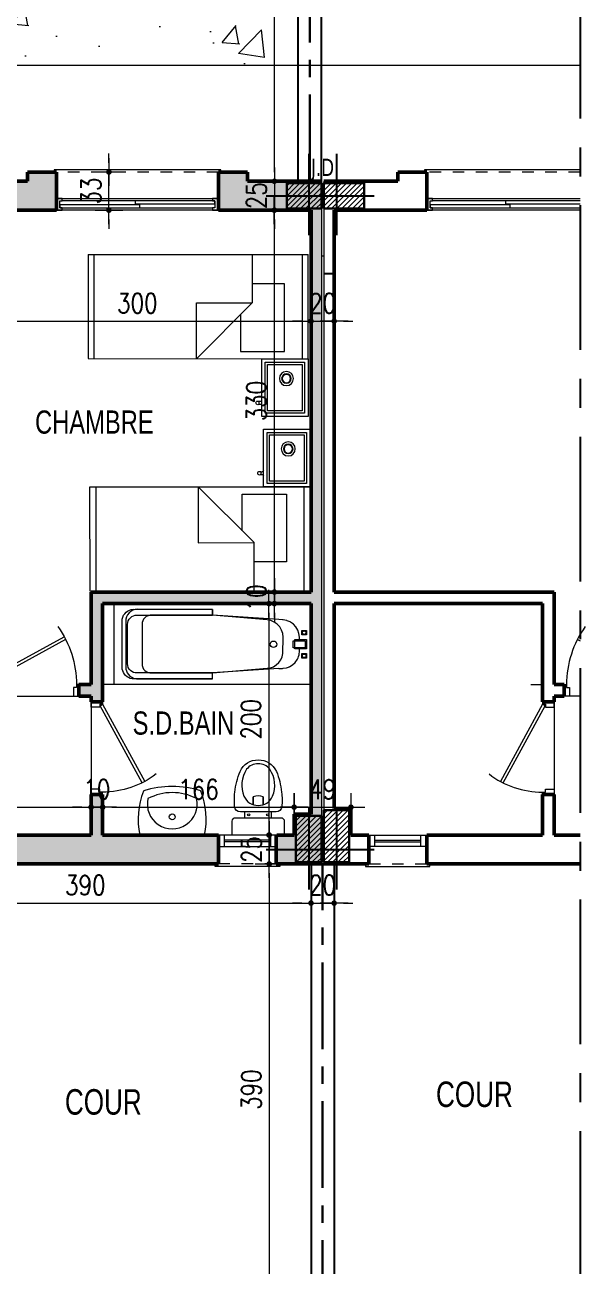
# Model space of a CAD drawing. Header units: millimetres. Extents: x 906 to 2589, y -1235 to -637.
# Drawn here: x 2473.28 to 2478.12, y -1220.09 to -1209.36 of the extents above; entities that cross this region are included whole.
import ezdxf

# ---------------------------------------------------------------- set-up
doc = ezdxf.new("R2010")
doc.units = ezdxf.units.MM
doc.linetypes.add('AXES', pattern=[2, 1.25, -0.25, 0.25, -0.25])
doc.linetypes.add('HIDDEN', pattern=[0.375, 0.25, -0.125])
doc.layers.get('DEFPOINTS').update_dxf_attribs({"color": 255, "lineweight": 13})
for name, color, linetype, lineweight in [('A-signe', 7, 'Continuous', 9), ('APPUITS', 7, 'Continuous', 18), ('AXE LIMITE', 1, 'AXES', 30), ('DIM.', 4, 'Continuous', 25), ('Extracteur cuisine 300m3', 7, 'Continuous', 20), ('interrompu', 7, 'HIDDEN', 15), ('MENUISERIE', 7, 'Continuous', 13), ('MEUBLE', 35, 'Continuous', 15), ('MUR 0.2', 7, 'Continuous', 20), ('MUR 0.25', 7, 'Continuous', 25), ('MUR 0.5', 7, 'Continuous', 50), ('POTEAUX ARCH', 7, 'Continuous', 30), ('POTEAUX HACHURE', 7, 'Continuous', 15), ('REVERS D EAU', 7, 'Continuous', 13), ('SANITAIRE', 7, 'Continuous', 15), ('TEXTE', 7, 'Continuous', 20), ('vegetation', 95, 'Continuous', 15)]:
    doc.layers.add(name, color=color, linetype=linetype, lineweight=lineweight)
doc.layers.add('AXE', color=7, linetype='AXES')
doc.layers.add('teinte 5', color=200, linetype='Continuous')
doc.styles.add('atef', font='romans.shx', dxfattribs={"width": 0.8})
doc.styles.add('COTE', font='verdana.ttf', dxfattribs={"width": 0.7})
doc.styles.add('STYLE4', font='swisscl.ttf')
doc.dimstyles.new('COTEXT', dxfattribs={"dimscale": 0, "dimtxt": 0.17, "dimasz": 0.08, "dimexe": 0.015, "dimexo": 0.015, "dimgap": 0.07, "dimtad": 1, "dimdec": 0, "dimlfac": 100, "dimzin": 0, "dimdsep": 46, "dimtxsty": 'atef', "dimblk": 'SIG2', "dimcen": 0.15, "dimse1": 1, "dimse2": 1, "dimclrd": 256, "dimclre": 6, "dimclrt": 2, "dimadec": 0, "dimazin": 0, "dimtfac": 0.5, "dimtdec": 0, "dimtix": 1, "dimtmove": 2, "dimatfit": 1, "dimldrblk": 'SIG2', "dimfxl": 0.18, "dimtolj": 1, "dimtzin": 0, "dimlwd": 18, "dimarcsym": 0})
pattern_1 = [(45, (1356.29259, -320.84866), (-0.0224506403, 0.0224506403), [])]

# ---------------------------------------------------------------- blocks, each defined once
blk = doc.blocks.new('L.MAIN 56-46')
at = {"layer": 'SANITAIRE', "linetype": 'Continuous'}
blk.add_line((0, 0), (0, 0.56), dxfattribs=at)
blk.add_circle((-0.157, 0.28), 0.025, dxfattribs=at)
for centre, radius, start, end in [((-0.136, -0.105), 0.679, 78.4082, 111.1055), ((0.39, 0.28), 0.81, 162.1661, 197.8338), ((0.079, 0.28), 0.446, 151.9275, 208.0725), ((-0.268, 0.28), 0.215, 257.3196, 102.6804), ((-0.136, 0.66), 0.674, 248.7374, 281.6753)]:
    blk.add_arc(centre, radius, start, end, dxfattribs=at)
blk = doc.blocks.new('BAIGNOIR 0.70-1.70')
at = {"layer": 'SANITAIRE'}
for p, q in [((0.138, 0.279), (0.101, 0.85)), ((0.562, 0.279), (0.6, 0.85))]:
    blk.add_line(p, q, dxfattribs=at)
for points in [[(0, 1.7), (0.7, 1.7), (0.7, 0), (0, 0)], [(0.6, 1.39), (0.595, 1.408), (0.588, 1.423), (0.578, 1.435), (0.566, 1.446), (0.551, 1.454), (0.536, 1.458), (0.52, 1.46), (0.18, 1.46), (0.164, 1.458), (0.149, 1.454), (0.134, 1.446), (0.122, 1.435), (0.112, 1.423), (0.105, 1.408), (0.101, 1.392), (0.101, 0.85), (0.141, 0.38), (0.145, 0.351), (0.155, 0.324), (0.171, 0.3), (0.19, 0.278), (0.214, 0.261), (0.24, 0.249), (0.268, 0.242), (0.41, 0.24), (0.442, 0.244), (0.472, 0.254), (0.5, 0.27), (0.523, 0.292), (0.541, 0.319), (0.554, 0.348), (0.559, 0.38), (0.6, 0.85)], [(0.389, 0.039), (0.309, 0.039), (0.309, 0.139), (0.389, 0.139)], [(0.379, 0.049), (0.319, 0.049), (0.319, 0.153), (0.379, 0.153)], [(0.269, 0.039), (0.229, 0.039), (0.229, 0.079), (0.269, 0.079)], [(0.469, 0.039), (0.429, 0.039), (0.429, 0.079), (0.469, 0.079)]]:
    blk.add_lwpolyline(points, close=True, dxfattribs=at)
for points in [[(0.05, 0.85), (0.05, 1.546, -0.315661), (0.134, 1.63), (0.566, 1.63, -0.356924), (0.651, 1.535), (0.65, 0.85), (0.6, 0.85)], [(0.145, 0.212, 0.002879), (0.146, 0.211), (0.155, 0.185, 0.002875), (0.156, 0.184), (0.17, 0.16, 0.001962), (0.171, 0.159), (0.19, 0.138, 0.167547), (0.281, 0.1), (0.309, 0.1), (0.309, 0.139), (0.389, 0.139), (0.389, 0.1), (0.41, 0.1), (0.442, 0.104), (0.472, 0.114), (0.5, 0.13), (0.523, 0.152), (0.541, 0.178, 0.004777), (0.542, 0.18), (0.552, 0.205, 0.012058), (0.554, 0.212)]]:
    blk.add_lwpolyline(points, format="xyb", dxfattribs=at)
at = {"layer": 'SANITAIRE', "elevation": 0.001}
blk.add_lwpolyline([(0.102, 1.518), (0.106, 1.533), (0.113, 1.548), (0.123, 1.56), (0.135, 1.571), (0.149, 1.579), (0.165, 1.583), (0.181, 1.585), (0.521, 1.585), (0.537, 1.583), (0.552, 1.579), (0.566, 1.571), (0.578, 1.56), (0.588, 1.548), (0.595, 1.533), (0.6, 1.518), (0.6, 0.85), (0.65, 0.85), (0.651, 1.5), (0.649, 1.52), (0.643, 1.539), (0.633, 1.557), (0.62, 1.572), (0.604, 1.585), (0.586, 1.594), (0.566, 1.599), (0.135, 1.599), (0.118, 1.594), (0.101, 1.587), (0.087, 1.577), (0.074, 1.564), (0.064, 1.549), (0.056, 1.533), (0.05, 1.508), (0.05, 0.85), (0.101, 0.85)], close=True, dxfattribs=at)
at = {"layer": 'SANITAIRE'}
for points in [[(0.05, 0.85), (0.101, 0.85)], [(0.138, 0.279), (0.14, 0.245)], [(0.14, 0.245), (0.141, 0.24), (0.145, 0.212)], [(0.554, 0.212), (0.559, 0.24), (0.56, 0.245)], [(0.56, 0.245), (0.562, 0.279)]]:
    blk.add_lwpolyline(points, dxfattribs=at)
for centre, radius in [((0.349, 0.324), 0.0274), ((0.249, 0.059), 0.015), ((0.449, 0.059), 0.015)]:
    blk.add_circle(centre, radius, dxfattribs=at)
blk = doc.blocks.new('CUVETTE -2')
at = {"layer": 'SANITAIRE'}
for p, q in [((0.109, 0.15), (0.109, 0.2)), ((0.341, 0.15), (0.341, 0.2))]:
    blk.add_line(p, q, dxfattribs=at)
at = {"layer": 'SANITAIRE', "flags": 128}
for points in [[(0.068, 0.55, -0.290899), (0.225, 0.65)], [(0.225, 0.65, -0.290899), (0.382, 0.55)], [(0.023, 0.37, -0.068521), (0.068, 0.55)], [(0.125, 0.568, 0.259575), (0.102, 0.335)], [(0.225, 0.615, 0.251168), (0.125, 0.568)], [(0.325, 0.568, 0.251168), (0.225, 0.615)], [(0.348, 0.335, 0.259575), (0.325, 0.568)], [(0.382, 0.55, -0.068521), (0.427, 0.37)], [(0.021, 0.246, -0.05039), (0.023, 0.37)], [(0.102, 0.335, 0.300692), (0.225, 0.256)], [(0.225, 0.256, 0.300692), (0.348, 0.335)], [(0.427, 0.37, -0.05039), (0.429, 0.246)], [(0.379, 0.2), (0.071, 0.2, -0.39005), (0.021, 0.246)], [(0.429, 0.246, -0.39005), (0.379, 0.2)], [(0.45, 0), (0, 0), (0, 0.12, -0.414214), (0.03, 0.15)], [(0.03, 0.15), (0.42, 0.15, -0.414214), (0.45, 0.12)]]:
    blk.add_lwpolyline(points, format="xyb", dxfattribs=at)
at = {"layer": 'SANITAIRE'}
for points in [[(0.182, 0.329), (0.182, 0.329), (0.182, 0.262), (0.182, 0.262)], [(0.268, 0.329), (0.268, 0.329), (0.268, 0.262), (0.268, 0.262)]]:
    blk.add_lwpolyline(points, close=True, dxfattribs=at)
at = {"layer": 'SANITAIRE', "flags": 128}
blk.add_lwpolyline([(0.45, 0.12), (0.45, 0)], dxfattribs=at)
at = {"layer": 'SANITAIRE'}
for centre in [(0.143, 0.175), (0.307, 0.175)]:
    blk.add_circle(centre, 0.00977, dxfattribs=at)
blk.add_arc((0.225, 0.246), 0.0937, 62.6078, 117.3922, dxfattribs=at)
blk = doc.blocks.new('PORTE 0.90')
at = {"layer": 'MENUISERIE'}
for points in [[(-0.786, 0.391), (-0.033, -0.022), (-0.02, 0), (-0.774, 0.413)], [(-0.9, 0), (-0.88, 0), (-0.88, -0.025), (-0.855, -0.025), (-0.855, -0.1), (-0.9, -0.1)], [(0, 0), (-0.02, 0), (-0.02, -0.025), (-0.045, -0.025), (-0.045, -0.1), (0, -0.1)]]:
    blk.add_lwpolyline(points, dxfattribs=at)
blk.add_arc((-0.02, 0), 0.86, 144.3645, 180, dxfattribs=at)
blk = doc.blocks.new('P - 0.80')
at = {"layer": 'MENUISERIE'}
for points in [[(-0.699, 0.341), (-0.033, -0.022), (-0.02, 0), (-0.688, 0.363)], [(-0.8, 0), (-0.78, 0), (-0.78, -0.025), (-0.755, -0.025), (-0.755, -0.1), (-0.8, -0.1)], [(0, 0), (-0.02, 0), (-0.02, -0.025), (-0.045, -0.025), (-0.045, -0.1), (0, -0.1)]]:
    blk.add_lwpolyline(points, dxfattribs=at)
blk.add_arc((-0.02, 0), 0.76, 142.5454, 180, dxfattribs=at)
blk = doc.blocks.new('SIG2')
at = {"layer": 'A-signe'}
for p, q in [((0, 1.5), (0, 0.5)), ((-1.5, 0), (-0.5, 0)), ((-0.5, 0), (0.5, 0)), ((0, 0.5), (0, -0.5)), ((0.5, 0), (1.5, 0)), ((0, -0.5), (0, -1.5))]:
    blk.add_line(p, q, dxfattribs=at)
at = {"layer": 'A-signe', "const_width": 0.3}
blk.add_lwpolyline([(-0.15, 0, 1), (0.15, 0, 1)], format="xyb", close=True, dxfattribs=at)
blk = doc.blocks.new('*D282')
at = {"layer": 'DEFPOINTS', "color": 0, "transparency": 16777216}
for p in [(2472.75, -1210.964), (2475.75, -1210.964), (2475.75, -1211.923)]:
    blk.add_point(p, dxfattribs=at)
at = {"layer": 'DIM.', "lineweight": 18, "transparency": 16777216}
blk.add_line((2472.83, -1211.923), (2475.67, -1211.923), dxfattribs=at)
at = {"layer": 'DIM.', "lineweight": 18, "transparency": 16777216, "xscale": 0.08, "yscale": 0.08, "zscale": 0.08, "rotation": 180}
blk.add_blockref('SIG2', (2472.75, -1211.923), dxfattribs=at)
at = {"layer": 'DIM.', "lineweight": 18, "transparency": 16777216, "xscale": 0.08, "yscale": 0.08, "zscale": 0.08}
blk.add_blockref('SIG2', (2475.75, -1211.923), dxfattribs=at)
at = {"layer": 'DIM.', "color": 2, "transparency": 16777216, "insert": (2474.25, -1211.768), "char_height": 0.17, "attachment_point": 5, "style": 'atef'}
blk.add_mtext('\\A1;300', dxfattribs=at)
blk = doc.blocks.new('*D283')
at = {"layer": 'DEFPOINTS', "color": 0, "transparency": 16777216}
for p in [(2475.75, -1210.964), (2475.95, -1210.964), (2475.95, -1211.923)]:
    blk.add_point(p, dxfattribs=at)
at = {"layer": 'DIM.', "lineweight": 18, "transparency": 16777216}
for p, q in [((2475.67, -1211.923), (2475.59, -1211.923)), ((2475.75, -1211.923), (2475.95, -1211.923)), ((2476.03, -1211.923), (2476.11, -1211.923))]:
    blk.add_line(p, q, dxfattribs=at)
at = {"layer": 'DIM.', "lineweight": 18, "transparency": 16777216, "xscale": 0.08, "yscale": 0.08, "zscale": 0.08}
blk.add_blockref('SIG2', (2475.75, -1211.923), dxfattribs=at)
at = {"layer": 'DIM.', "lineweight": 18, "transparency": 16777216, "xscale": 0.08, "yscale": 0.08, "zscale": 0.08, "rotation": 180}
blk.add_blockref('SIG2', (2475.95, -1211.923), dxfattribs=at)
at = {"layer": 'DIM.', "color": 2, "transparency": 16777216, "insert": (2475.85, -1211.768), "char_height": 0.17, "attachment_point": 5, "style": 'atef'}
blk.add_mtext('\\A1;20', dxfattribs=at)
blk = doc.blocks.new('*D284')
at = {"layer": 'DEFPOINTS', "color": 0, "transparency": 16777216}
for p in [(2475.451, -1210.714), (2475.434, -1210.964), (2475.451, -1210.964)]:
    blk.add_point(p, dxfattribs=at)
at = {"layer": 'DIM.', "lineweight": 18, "transparency": 16777216}
for p, q in [((2475.434, -1210.634), (2475.434, -1210.554)), ((2475.434, -1210.714), (2475.434, -1210.964)), ((2475.434, -1211.044), (2475.434, -1211.124))]:
    blk.add_line(p, q, dxfattribs=at)
at = {"layer": 'DIM.', "lineweight": 18, "transparency": 16777216, "xscale": 0.08, "yscale": 0.08, "zscale": 0.08}
for p, rotation in [((2475.434, -1210.714), 270), ((2475.434, -1210.964), 90)]:
    blk.add_blockref('SIG2', p, dxfattribs=dict(at, rotation=rotation))
at = {"layer": 'DIM.', "color": 2, "transparency": 16777216, "insert": (2475.279, -1210.839), "char_height": 0.17, "attachment_point": 5, "rotation": 90, "style": 'atef'}
blk.add_mtext('\\A1;25', dxfattribs=at)
blk = doc.blocks.new('*D285')
at = {"layer": 'DEFPOINTS', "color": 0, "transparency": 16777216}
for p in [(2475.451, -1210.964), (2475.433, -1214.264), (2475.67, -1214.264)]:
    blk.add_point(p, dxfattribs=at)
at = {"layer": 'DIM.', "lineweight": 18, "transparency": 16777216}
blk.add_line((2475.433, -1211.044), (2475.433, -1214.184), dxfattribs=at)
at = {"layer": 'DIM.', "lineweight": 18, "transparency": 16777216, "xscale": 0.08, "yscale": 0.08, "zscale": 0.08}
for p, rotation in [((2475.433, -1210.964), 90), ((2475.433, -1214.264), 270)]:
    blk.add_blockref('SIG2', p, dxfattribs=dict(at, rotation=rotation))
at = {"layer": 'DIM.', "color": 2, "transparency": 16777216, "insert": (2475.278, -1212.614), "char_height": 0.17, "attachment_point": 5, "rotation": 90, "style": 'atef'}
blk.add_mtext('\\A1;330', dxfattribs=at)
blk = doc.blocks.new('*D286')
at = {"layer": 'DEFPOINTS', "color": 0, "transparency": 16777216}
for p in [(2475.67, -1214.264), (2475.434, -1214.364), (2475.75, -1214.364)]:
    blk.add_point(p, dxfattribs=at)
at = {"layer": 'DIM.', "lineweight": 18, "transparency": 16777216}
for p, q in [((2475.434, -1214.184), (2475.434, -1214.104)), ((2475.434, -1214.264), (2475.434, -1214.364)), ((2475.434, -1214.444), (2475.434, -1214.524))]:
    blk.add_line(p, q, dxfattribs=at)
at = {"layer": 'DIM.', "lineweight": 18, "transparency": 16777216, "xscale": 0.08, "yscale": 0.08, "zscale": 0.08}
for p, rotation in [((2475.434, -1214.264), 270), ((2475.434, -1214.364), 90)]:
    blk.add_blockref('SIG2', p, dxfattribs=dict(at, rotation=rotation))
at = {"layer": 'DIM.', "color": 2, "transparency": 16777216, "insert": (2475.279, -1214.314), "char_height": 0.17, "attachment_point": 5, "rotation": 90, "style": 'atef'}
blk.add_mtext('\\A1;10', dxfattribs=at)
blk = doc.blocks.new('*D287')
at = {"layer": 'DEFPOINTS', "color": 0, "transparency": 16777216}
for p in [(2475.75, -1214.364), (2475.387, -1216.364), (2475.507, -1216.364)]:
    blk.add_point(p, dxfattribs=at)
at = {"layer": 'DIM.', "lineweight": 18, "transparency": 16777216}
blk.add_line((2475.387, -1214.444), (2475.387, -1216.284), dxfattribs=at)
at = {"layer": 'DIM.', "lineweight": 18, "transparency": 16777216, "xscale": 0.08, "yscale": 0.08, "zscale": 0.08}
for p, rotation in [((2475.387, -1214.364), 90), ((2475.387, -1216.364), 270)]:
    blk.add_blockref('SIG2', p, dxfattribs=dict(at, rotation=rotation))
at = {"layer": 'DIM.', "color": 2, "transparency": 16777216, "insert": (2475.232, -1215.364), "char_height": 0.17, "attachment_point": 5, "rotation": 90, "style": 'atef'}
blk.add_mtext('\\A1;200', dxfattribs=at)
blk = doc.blocks.new('*D288')
at = {"layer": 'DEFPOINTS', "color": 0, "transparency": 16777216}
for p in [(2475.507, -1216.364), (2475.389, -1216.614), (2475.552, -1216.614)]:
    blk.add_point(p, dxfattribs=at)
at = {"layer": 'DIM.', "lineweight": 18, "transparency": 16777216}
for p, q in [((2475.389, -1216.284), (2475.389, -1216.204)), ((2475.389, -1216.364), (2475.389, -1216.614)), ((2475.389, -1216.694), (2475.389, -1216.774))]:
    blk.add_line(p, q, dxfattribs=at)
at = {"layer": 'DIM.', "lineweight": 18, "transparency": 16777216, "xscale": 0.08, "yscale": 0.08, "zscale": 0.08}
for p, rotation in [((2475.389, -1216.364), 270), ((2475.389, -1216.614), 90)]:
    blk.add_blockref('SIG2', p, dxfattribs=dict(at, rotation=rotation))
at = {"layer": 'DIM.', "color": 2, "transparency": 16777216, "insert": (2475.234, -1216.489), "char_height": 0.17, "attachment_point": 5, "rotation": 90, "style": 'atef'}
blk.add_mtext('\\A1;25', dxfattribs=at)
blk = doc.blocks.new('*D340')
at = {"layer": 'DEFPOINTS', "color": 0, "transparency": 16777216}
for p in [(2473.85, -1216.123), (2469.65, -1216.364), (2473.85, -1216.364)]:
    blk.add_point(p, dxfattribs=at)
at = {"layer": 'DIM.', "lineweight": 18, "transparency": 16777216}
blk.add_line((2469.73, -1216.123), (2473.77, -1216.123), dxfattribs=at)
at = {"layer": 'DIM.', "lineweight": 18, "transparency": 16777216, "xscale": 0.08, "yscale": 0.08, "zscale": 0.08, "rotation": 180}
blk.add_blockref('SIG2', (2469.65, -1216.123), dxfattribs=at)
at = {"layer": 'DIM.', "lineweight": 18, "transparency": 16777216, "xscale": 0.08, "yscale": 0.08, "zscale": 0.08}
blk.add_blockref('SIG2', (2473.85, -1216.123), dxfattribs=at)
at = {"layer": 'DIM.', "color": 2, "transparency": 16777216, "insert": (2471.75, -1215.968), "char_height": 0.17, "attachment_point": 5, "style": 'atef'}
blk.add_mtext('\\A1;420', dxfattribs=at)
blk = doc.blocks.new('*D341')
at = {"layer": 'DEFPOINTS', "color": 0, "transparency": 16777216}
for p in [(2473.95, -1216.123), (2473.85, -1216.364), (2473.95, -1216.364)]:
    blk.add_point(p, dxfattribs=at)
at = {"layer": 'DIM.', "lineweight": 18, "transparency": 16777216}
for p, q in [((2473.77, -1216.123), (2473.69, -1216.123)), ((2473.85, -1216.123), (2473.95, -1216.123)), ((2474.03, -1216.123), (2474.11, -1216.123))]:
    blk.add_line(p, q, dxfattribs=at)
at = {"layer": 'DIM.', "lineweight": 18, "transparency": 16777216, "xscale": 0.08, "yscale": 0.08, "zscale": 0.08}
blk.add_blockref('SIG2', (2473.85, -1216.123), dxfattribs=at)
at = {"layer": 'DIM.', "lineweight": 18, "transparency": 16777216, "xscale": 0.08, "yscale": 0.08, "zscale": 0.08, "rotation": 180}
blk.add_blockref('SIG2', (2473.95, -1216.123), dxfattribs=at)
at = {"layer": 'DIM.', "color": 2, "transparency": 16777216, "insert": (2473.9, -1215.968), "char_height": 0.17, "attachment_point": 5, "style": 'atef'}
blk.add_mtext('\\A1;10', dxfattribs=at)
blk = doc.blocks.new('*D342')
at = {"layer": 'DEFPOINTS', "color": 0, "transparency": 16777216}
for p in [(2475.605, -1216.123), (2473.95, -1216.364), (2475.605, -1216.364)]:
    blk.add_point(p, dxfattribs=at)
at = {"layer": 'DIM.', "lineweight": 18, "transparency": 16777216}
blk.add_line((2474.03, -1216.123), (2475.525, -1216.123), dxfattribs=at)
at = {"layer": 'DIM.', "lineweight": 18, "transparency": 16777216, "xscale": 0.08, "yscale": 0.08, "zscale": 0.08, "rotation": 180}
blk.add_blockref('SIG2', (2473.95, -1216.123), dxfattribs=at)
at = {"layer": 'DIM.', "lineweight": 18, "transparency": 16777216, "xscale": 0.08, "yscale": 0.08, "zscale": 0.08}
blk.add_blockref('SIG2', (2475.605, -1216.123), dxfattribs=at)
at = {"layer": 'DIM.', "color": 2, "transparency": 16777216, "insert": (2474.778, -1215.968), "char_height": 0.17, "attachment_point": 5, "style": 'atef'}
blk.add_mtext('\\A1;166', dxfattribs=at)
blk = doc.blocks.new('*D343')
at = {"layer": 'DEFPOINTS', "color": 0, "transparency": 16777216}
for p in [(2476.095, -1216.123), (2475.605, -1216.364), (2476.095, -1216.364)]:
    blk.add_point(p, dxfattribs=at)
at = {"layer": 'DIM.', "lineweight": 18, "transparency": 16777216}
blk.add_line((2475.685, -1216.123), (2476.015, -1216.123), dxfattribs=at)
at = {"layer": 'DIM.', "lineweight": 18, "transparency": 16777216, "xscale": 0.08, "yscale": 0.08, "zscale": 0.08, "rotation": 180}
blk.add_blockref('SIG2', (2475.605, -1216.123), dxfattribs=at)
at = {"layer": 'DIM.', "lineweight": 18, "transparency": 16777216, "xscale": 0.08, "yscale": 0.08, "zscale": 0.08}
blk.add_blockref('SIG2', (2476.095, -1216.123), dxfattribs=at)
at = {"layer": 'DIM.', "color": 2, "transparency": 16777216, "insert": (2475.85, -1215.968), "char_height": 0.17, "attachment_point": 5, "style": 'atef'}
blk.add_mtext('\\A1;49', dxfattribs=at)
blk = doc.blocks.new('*D365')
at = {"layer": 'DEFPOINTS', "color": 0, "transparency": 16777216}
for p in [(2474.004, -1210.634), (2474.004, -1210.634), (2474.004, -1210.964)]:
    blk.add_point(p, dxfattribs=at)
at = {"layer": 'DIM.', "lineweight": 18, "transparency": 16777216}
for p, q in [((2474.004, -1210.554), (2474.004, -1210.474)), ((2474.004, -1210.964), (2474.004, -1210.634)), ((2474.004, -1211.044), (2474.004, -1211.124))]:
    blk.add_line(p, q, dxfattribs=at)
at = {"layer": 'DIM.', "lineweight": 18, "transparency": 16777216, "xscale": 0.08, "yscale": 0.08, "zscale": 0.08}
for p, rotation in [((2474.004, -1210.634), 270), ((2474.004, -1210.964), 90)]:
    blk.add_blockref('SIG2', p, dxfattribs=dict(at, rotation=rotation))
at = {"layer": 'DIM.', "color": 2, "transparency": 16777216, "insert": (2473.849, -1210.799), "char_height": 0.17, "attachment_point": 5, "rotation": 90, "style": 'atef'}
blk.add_mtext('\\A1;33', dxfattribs=at)
blk = doc.blocks.new('A$C4AA77CC6')
at = {"linetype": 'ByBlock'}
for p, q in [((1.123, 2.065), (0, 0.532)), ((1.849, 1.533), (1.123, 2.065)), ((1.093, 2.024), (1.819, 1.492)), ((1.849, 1.533), (0.726, 0)), ((0.57, 1.31), (0.96, 1.025)), ((0.674, 0.636), (0.57, 1.31)), ((0.396, 0.966), (0.171, 0.658)), ((0.653, 0.778), (0.396, 0.966)), ((0.96, 1.025), (0.674, 0.636)), ((0.171, 0.658), (0.643, 0.313)), ((0.756, 0.041), (0.03, 0.573)), ((0.643, 0.313), (0.808, 0.538)), ((1.011, 0.389), (0.674, 0.636)), ((0, 0.532), (0.726, 0))]:
    blk.add_line(p, q, dxfattribs=at)
blk = doc.blocks.new('A$C209961D1')
at = {"linetype": 'ByBlock'}
for p, q in [((0.236, 0.618), (0, 0.295)), ((0.243, 0.576), (0.042, 0.302)), ((0.247, 0.548), (0.07, 0.306)), ((0.64, 0.323), (0.236, 0.618)), ((0.598, 0.316), (0.243, 0.576)), ((0.57, 0.312), (0.247, 0.548)), ((0.403, 0), (0.64, 0.323)), ((0.55, 0.419), (0.568, 0.406)), ((0, 0.295), (0.403, 0)), ((0.042, 0.302), (0.397, 0.042)), ((0.07, 0.306), (0.393, 0.07)), ((0.393, 0.07), (0.57, 0.312)), ((0.397, 0.042), (0.598, 0.316))]:
    blk.add_line(p, q, dxfattribs=at)
for radius in [0.061, 0.041, 0.036]:
    blk.add_circle((0.249, 0.345), radius, dxfattribs=at)
for centre, radius, start, end in [((0.565, 0.421), 0.0157, 280.3371, 187.2282), ((0.529, 0.426), 0.0216, 269.7237, 342.5351), ((0.58, 0.388), 0.0216, 125.0302, 197.8416)]:
    blk.add_arc(centre, radius, start, end, dxfattribs=at)
blk = doc.blocks.new('*D249')
at = {"layer": 'DEFPOINTS', "color": 0, "transparency": 16777216}
for p in [(2471.85, -1216.614), (2475.75, -1216.614), (2475.75, -1216.952)]:
    blk.add_point(p, dxfattribs=at)
at = {"layer": 'DIM.', "lineweight": 18, "transparency": 16777216}
blk.add_line((2471.93, -1216.952), (2475.67, -1216.952), dxfattribs=at)
at = {"layer": 'DIM.', "lineweight": 18, "transparency": 16777216, "xscale": 0.08, "yscale": 0.08, "zscale": 0.08, "rotation": 180}
blk.add_blockref('SIG2', (2471.85, -1216.952), dxfattribs=at)
at = {"layer": 'DIM.', "lineweight": 18, "transparency": 16777216, "xscale": 0.08, "yscale": 0.08, "zscale": 0.08}
blk.add_blockref('SIG2', (2475.75, -1216.952), dxfattribs=at)
at = {"layer": 'DIM.', "color": 2, "transparency": 16777216, "insert": (2473.8, -1216.797), "char_height": 0.17, "attachment_point": 5, "style": 'atef'}
blk.add_mtext('\\A1;390', dxfattribs=at)
blk = doc.blocks.new('*D250')
at = {"layer": 'DEFPOINTS', "color": 0, "transparency": 16777216}
for p in [(2475.75, -1216.614), (2475.95, -1216.952), (2475.95, -1217.453)]:
    blk.add_point(p, dxfattribs=at)
at = {"layer": 'DIM.', "lineweight": 18, "transparency": 16777216}
for p, q in [((2475.67, -1216.952), (2475.59, -1216.952)), ((2475.75, -1216.952), (2475.95, -1216.952)), ((2476.03, -1216.952), (2476.11, -1216.952))]:
    blk.add_line(p, q, dxfattribs=at)
at = {"layer": 'DIM.', "lineweight": 18, "transparency": 16777216, "xscale": 0.08, "yscale": 0.08, "zscale": 0.08}
blk.add_blockref('SIG2', (2475.75, -1216.952), dxfattribs=at)
at = {"layer": 'DIM.', "lineweight": 18, "transparency": 16777216, "xscale": 0.08, "yscale": 0.08, "zscale": 0.08, "rotation": 180}
blk.add_blockref('SIG2', (2475.95, -1216.952), dxfattribs=at)
at = {"layer": 'DIM.', "color": 2, "transparency": 16777216, "insert": (2475.85, -1216.797), "char_height": 0.17, "attachment_point": 5, "style": 'atef'}
blk.add_mtext('\\A1;20', dxfattribs=at)
blk = doc.blocks.new('*D251')
at = {"layer": 'DEFPOINTS', "color": 0, "transparency": 16777216}
for p in [(2475.62, -1216.614), (2475.389, -1220.514), (2475.75, -1220.514)]:
    blk.add_point(p, dxfattribs=at)
at = {"layer": 'DIM.', "lineweight": 18, "transparency": 16777216}
blk.add_line((2475.389, -1216.694), (2475.389, -1220.434), dxfattribs=at)
at = {"layer": 'DIM.', "lineweight": 18, "transparency": 16777216, "xscale": 0.08, "yscale": 0.08, "zscale": 0.08}
for p, rotation in [((2475.389, -1216.614), 90), ((2475.389, -1220.514), 270)]:
    blk.add_blockref('SIG2', p, dxfattribs=dict(at, rotation=rotation))
at = {"layer": 'DIM.', "color": 2, "transparency": 16777216, "insert": (2475.234, -1218.564), "char_height": 0.17, "attachment_point": 5, "rotation": 90, "style": 'atef'}
blk.add_mtext('\\A1;390', dxfattribs=at)
blk = doc.blocks.new('*D85')
at = {"layer": 'DEFPOINTS', "color": 0, "transparency": 16777216}
for p in [(2475.434, -1202.178), (2475.672, -1202.178), (2475.64, -1210.714)]:
    blk.add_point(p, dxfattribs=at)
at = {"layer": 'DIM.', "lineweight": 18, "transparency": 16777216}
blk.add_line((2475.434, -1210.634), (2475.434, -1202.258), dxfattribs=at)
at = {"layer": 'DIM.', "lineweight": 18, "transparency": 16777216, "xscale": 0.08, "yscale": 0.08, "zscale": 0.08}
for p, rotation in [((2475.434, -1202.178), 90), ((2475.434, -1210.714), 270)]:
    blk.add_blockref('SIG2', p, dxfattribs=dict(at, rotation=rotation))
at = {"layer": 'DIM.', "color": 2, "transparency": 16777216, "insert": (2475.279, -1206.446), "char_height": 0.17, "attachment_point": 5, "rotation": 90, "style": 'atef'}
blk.add_mtext('\\A1;854', dxfattribs=at)

msp = doc.modelspace()

# ---------------------------------------------------------------- hatches: boundary and pattern name
at = {"layer": 'POTEAUX HACHURE'}
h = msp.add_hatch(dxfattribs=at)
h.set_pattern_fill('ANSI31', color=256, scale=0.01)
h.set_pattern_definition(pattern_1)
h.paths.add_polyline_path([(2475.84, -1210.95), (2475.54, -1210.95), (2475.54, -1210.73), (2475.84, -1210.73)])
h = msp.add_hatch(dxfattribs=at)
h.set_pattern_fill('ANSI31', color=256, scale=0.01)
h.set_pattern_definition([(45, (1356.29259, -320.84867), (-0.0224506403, 0.0224506403), [])])
h.paths.add_polyline_path([(2475.86, -1210.95), (2476.21, -1210.95), (2476.21, -1210.73), (2475.86, -1210.73)])
h = msp.add_hatch(dxfattribs=at)
h.set_pattern_fill('ANSI31', color=256, scale=0.01)
h.set_pattern_definition(pattern_1)
h.paths.add_polyline_path([(2475.86, -1216.599), (2476.08, -1216.599), (2476.08, -1216.149), (2475.86, -1216.149)])
h = msp.add_hatch(dxfattribs=at)
h.set_pattern_fill('ANSI31', color=256, scale=0.01)
h.set_pattern_definition(pattern_1)
h.paths.add_polyline_path([(2475.84, -1216.599), (2475.62, -1216.599), (2475.62, -1216.199), (2475.84, -1216.199)])
at = {"layer": 'teinte 5'}
h = msp.add_hatch(color=256, dxfattribs=at)
h.dxf.hatch_style = 1
h.paths.add_polyline_path([(2473.55, -1210.634), (2473.3, -1210.634), (2473.3, -1210.714), (2472.1, -1210.714), (2472.1, -1210.634), (2471.85, -1210.634), (2471.85, -1210.964), (2472.65, -1210.964), (2472.65, -1215.064), (2472.55, -1215.064), (2472.55, -1215.164), (2472.844, -1215.164), (2472.844, -1215.064), (2472.75, -1215.064), (2472.75, -1210.964), (2473.55, -1210.964)])
h = msp.add_hatch(color=256, dxfattribs=at)
h.dxf.hatch_style = 1
h.paths.add_polyline_path([(2475.84, -1210.714), (2475.2, -1210.714), (2475.2, -1210.634), (2474.95, -1210.634), (2474.95, -1210.964), (2475.75, -1210.964), (2475.75, -1214.264), (2473.85, -1214.264), (2473.85, -1215.064), (2473.744, -1215.064), (2473.744, -1215.164), (2473.85, -1215.164), (2473.85, -1215.213), (2473.95, -1215.213), (2473.95, -1214.364), (2475.75, -1214.364), (2475.75, -1216.184), (2475.605, -1216.184), (2475.605, -1216.364), (2475.45, -1216.364), (2475.45, -1216.614), (2475.84, -1216.614)])
h = msp.add_hatch(color=256, dxfattribs=at)
h.dxf.hatch_style = 1
h.paths.add_polyline_path([(2474.95, -1216.364), (2473.95, -1216.364), (2473.95, -1216.013), (2473.85, -1216.013), (2473.85, -1216.364), (2470.69, -1216.364), (2470.69, -1216.464), (2471.6, -1216.464), (2471.6, -1217.364), (2471.93, -1217.364), (2471.93, -1217.114), (2471.85, -1217.114), (2471.85, -1216.614), (2474.95, -1216.614)])
at = {"layer": 'vegetation'}
h = msp.add_hatch(dxfattribs=at)
h.set_pattern_fill('AR-CONC', color=103, scale=0.01)
h.set_pattern_definition([(50, (725.2143, -148.519), (1.8218467, -0.1593909), [0.1905, -2.0955]), (355, (725.2143, -148.519), (-0.3524342, 1.9105685), [0.1524, -1.6764058]), (100.45144, (725.3662, -148.5322), (1.4694125, 1.7511775), [0.1619001, -1.7809024]), (46.1842, (725.2143, -148.011), (2.7107904, -0.4204233), [0.28575, -3.14325]), (96.63556, (725.4402, -148.046), (2.3740413, 2.4742612), [0.2428502, -2.671356]), (351.18415, (725.2143, -148.011), (2.3740413, 2.4742612), [0.2285997, -2.5145973]), (21, (725.4683, -148.138), (1.5161439, -1.022652), [0.1905, -2.0955]), (326, (725.4683, -148.138), (0.6180203, 1.8418797), [0.1524, -1.6764]), (71.451445, (725.5947, -148.2232), (2.1341642, 0.8192277), [0.1619001, -1.7808994]), (37.5, (725.21435, -148.51896), (0.03088603, 0.84555039), [0, -1.65608, 0, -1.7018, 0, -1.68275]), (7.5, (725.21435, -148.519), (0.66819663, 1.00180575), [0, -0.97028, 0, -1.61798, 0, -0.64135]), (327.5, (724.6479, -148.51896), (1.35590595, -0.05728744), [0, -0.635, 0, -1.9812, 0, -2.6289]), (317.5, (724.3939, -148.519), (1.4812918, 0.2542649), [0, -0.8255, 0, -1.31572, 0, -1.8669])])
h.paths.add_polyline_path([(2475.64, -1202.377), (2470.492, -1202.35), (2470.492, -1202.35), (2470.492, -1202.358), (2470.492, -1202.35), (2470.463, -1202.35), (2464, -1202.319), (2464, -1211.914), (2465.3, -1211.914), (2465.3, -1209.714), (2475.64, -1209.714)])

# ---------------------------------------------------------------- linework, layer by layer
at = {"layer": 'APPUITS'}
for points in [[(2474.97, -1210.634), (2474.97, -1210.614), (2473.53, -1210.614), (2473.53, -1210.634)], [(2478.074, -1210.614), (2476.73, -1210.614), (2476.73, -1210.634)], [(2475.48, -1216.614), (2475.48, -1216.637), (2474.923, -1216.637), (2474.923, -1216.614)], [(2476.22, -1216.614), (2476.22, -1216.637), (2476.778, -1216.637), (2476.778, -1216.614)]]:
    msp.add_lwpolyline(points, dxfattribs=at)
at = {"layer": 'AXE'}
for p, q in [((2475.73, -1210.477), (2475.73, -1211.18)), ((2475.97, -1210.477), (2475.97, -1211.18)), ((2475.362, -1210.839), (2476.056, -1210.839)), ((2475.602, -1210.839), (2476.296, -1210.839)), ((2475.73, -1216.131), (2475.73, -1216.834)), ((2475.97, -1216.131), (2475.97, -1216.834)), ((2475.362, -1216.489), (2476.056, -1216.489)), ((2475.602, -1216.489), (2476.296, -1216.489))]:
    msp.add_line(p, q, dxfattribs=at)
msp.add_lwpolyline([(2478.074, -1200.922), (2478.074, -1232.691)], dxfattribs=at)
at = {"layer": 'AXE LIMITE', "ltscale": 0.6}
msp.add_line((2475.74, -1210.714), (2475.74, -1202.179), dxfattribs=at)
msp.add_lwpolyline([(2463.9, -1217.306), (2463.8, -1217.406), (2464.834, -1218.439), (2468.976, -1218.439), (2469.001, -1218.439), (2469.001, -1220.514), (2469.001, -1220.614), (2475.75, -1220.614), (2475.85, -1220.614), (2475.85, -1216.614), (2475.75, -1216.614)], dxfattribs=at)
at = {"layer": 'DIM.'}
msp.add_line((2475.95, -1211.514), (2475.86, -1211.514), dxfattribs=at)
at = {"layer": 'interrompu', "ltscale": 0.2}
for p, q in [((2474.95, -1210.634), (2473.55, -1210.634)), ((2478.074, -1210.634), (2476.75, -1210.634)), ((2475.45, -1216.614), (2474.95, -1216.614)), ((2476.25, -1216.614), (2476.75, -1216.614))]:
    msp.add_line(p, q, dxfattribs=at)
at = {"layer": 'MENUISERIE', "color": 2, "linetype": 'Continuous'}
for p, q in [((2473.55, -1210.864), (2474.95, -1210.864)), ((2474.9, -1210.884), (2473.6, -1210.884)), ((2476.75, -1210.864), (2478.074, -1210.864)), ((2478.074, -1210.884), (2476.8, -1210.884)), ((2474.95, -1210.964), (2473.55, -1210.964)), ((2473.6, -1210.944), (2474.9, -1210.944)), ((2478.074, -1210.964), (2476.75, -1210.964)), ((2476.8, -1210.944), (2478.074, -1210.944)), ((2475.45, -1216.364), (2474.95, -1216.364)), ((2475.002, -1216.464), (2475.002, -1216.364)), ((2475.4, -1216.364), (2475.4, -1216.464)), ((2476.25, -1216.364), (2476.75, -1216.364)), ((2476.3, -1216.364), (2476.3, -1216.464)), ((2476.698, -1216.464), (2476.698, -1216.364)), ((2474.953, -1216.464), (2475.45, -1216.464)), ((2475.4, -1216.407), (2475.003, -1216.407)), ((2475.4, -1216.422), (2475.003, -1216.422)), ((2476.748, -1216.464), (2476.25, -1216.464)), ((2476.3, -1216.407), (2476.698, -1216.407)), ((2476.3, -1216.422), (2476.698, -1216.422))]:
    msp.add_line(p, q, dxfattribs=at)
at = {"layer": 'MENUISERIE'}
for p, q in [((2472.844, -1215.164), (2473.744, -1215.164)), ((2478.074, -1215.164), (2477.938, -1215.164)), ((2473.85, -1215.213), (2473.85, -1216.013)), ((2477.85, -1215.213), (2477.85, -1216.013))]:
    msp.add_line(p, q, dxfattribs=at)
at = {"layer": 'MENUISERIE', "color": 2, "linetype": 'Continuous', "extrusion": (0, 0, -1)}
for points in [[(-2473.55, -1210.864), (-2473.55, -1210.964), (-2473.6, -1210.964), (-2473.6, -1210.944), (-2473.58, -1210.944), (-2473.58, -1210.884), (-2473.6, -1210.884), (-2473.6, -1210.864), (-2473.6, -1210.864)], [(-2474.23, -1210.884), (-2474.23, -1210.909), (-2474.92, -1210.909), (-2474.92, -1210.884), (-2474.92, -1210.884)], [(-2474.95, -1210.864), (-2474.9, -1210.864), (-2474.9, -1210.884), (-2474.92, -1210.884), (-2474.92, -1210.944), (-2474.9, -1210.944), (-2474.9, -1210.964), (-2474.95, -1210.964), (-2474.95, -1210.964)], [(-2476.75, -1210.864), (-2476.75, -1210.964), (-2476.8, -1210.964), (-2476.8, -1210.944), (-2476.78, -1210.944), (-2476.78, -1210.884), (-2476.8, -1210.884), (-2476.8, -1210.864), (-2476.8, -1210.864)], [(-2473.58, -1210.919), (-2473.58, -1210.944), (-2474.27, -1210.944), (-2474.27, -1210.919), (-2474.27, -1210.919)], [(-2476.78, -1210.919), (-2476.78, -1210.944), (-2477.47, -1210.944), (-2477.47, -1210.919), (-2477.47, -1210.919)]]:
    msp.add_lwpolyline(points, close=True, dxfattribs=at)
msp.add_lwpolyline([(-2478.074, -1210.884), (-2477.43, -1210.884), (-2477.43, -1210.909), (-2478.074, -1210.909)], dxfattribs=at)
at = {"layer": 'MENUISERIE'}
for points in [[(2478.052, -1214.673), (2478.074, -1214.685)], [(2478.074, -1214.656), (2478.063, -1214.651)], [(2477.938, -1215.064), (2477.958, -1215.064), (2477.958, -1215.089), (2477.983, -1215.089), (2477.983, -1215.164), (2477.938, -1215.164)]]:
    msp.add_lwpolyline(points, dxfattribs=at)
msp.add_arc((2478.818, -1215.064), 0.86, 144.3645, 180, dxfattribs=at)
at = {"layer": 'MEUBLE'}
msp.add_line((2475.86, -1211.362), (2475.84, -1211.362), dxfattribs=at)
msp.add_line((2475.86, -1211.362), (2475.84, -1211.362), dxfattribs=at)
at = {"layer": 'MUR 0.2'}
for p, q in [((2475.84, -1210.714), (2475.84, -1216.614)), ((2475.86, -1210.714), (2475.86, -1216.614))]:
    msp.add_line(p, q, dxfattribs=at)
at = {"layer": 'MUR 0.25'}
for p, q in [((2475.84, -1210.714), (2475.84, -1202.18)), ((2475.64, -1210.714), (2475.64, -1202.378)), ((2475.84, -1210.714), (2475.84, -1205.821))]:
    msp.add_line(p, q, dxfattribs=at)
at = {"layer": 'MUR 0.25', "linetype": 'Continuous'}
for p, q in [((2475.75, -1216.614), (2475.75, -1220.514)), ((2475.86, -1216.614), (2475.84, -1216.614)), ((2475.95, -1216.614), (2475.95, -1220.514))]:
    msp.add_line(p, q, dxfattribs=at)
at = {"layer": 'MUR 0.5'}
for p, q in [((2473.3, -1210.714), (2473.3, -1210.634)), ((2473.3, -1210.634), (2473.55, -1210.634)), ((2473.55, -1210.634), (2473.55, -1210.964)), ((2474.95, -1210.964), (2474.95, -1210.634)), ((2474.95, -1210.634), (2475.2, -1210.634)), ((2475.2, -1210.634), (2475.2, -1210.714)), ((2476.5, -1210.714), (2476.5, -1210.634)), ((2476.5, -1210.634), (2476.75, -1210.634)), ((2476.75, -1210.634), (2476.75, -1210.964)), ((2473.3, -1210.714), (2472.1, -1210.714)), ((2475.2, -1210.714), (2475.84, -1210.714)), ((2475.84, -1210.714), (2475.451, -1210.714)), ((2476.5, -1210.714), (2475.86, -1210.714)), ((2473.55, -1210.964), (2472.75, -1210.964)), ((2475.75, -1210.964), (2474.95, -1210.964)), ((2475.75, -1210.964), (2475.75, -1214.264)), ((2475.95, -1210.964), (2475.95, -1214.264)), ((2476.75, -1210.964), (2475.95, -1210.964)), ((2473.85, -1214.264), (2473.85, -1215.064)), ((2475.75, -1214.264), (2473.85, -1214.264)), ((2477.85, -1214.264), (2475.95, -1214.264)), ((2477.85, -1214.264), (2477.85, -1215.064)), ((2473.95, -1214.364), (2473.95, -1215.213)), ((2475.75, -1214.364), (2473.95, -1214.364)), ((2475.75, -1214.364), (2475.75, -1216.184)), ((2475.95, -1214.364), (2475.95, -1216.134)), ((2477.75, -1214.364), (2475.95, -1214.364)), ((2477.75, -1214.364), (2477.75, -1215.213)), ((2473.85, -1215.064), (2473.744, -1215.064)), ((2473.744, -1215.064), (2473.744, -1215.164)), ((2477.85, -1215.064), (2477.938, -1215.064)), ((2477.938, -1215.064), (2477.938, -1215.164)), ((2473.85, -1215.164), (2473.744, -1215.164)), ((2473.85, -1215.164), (2473.85, -1215.213)), ((2477.85, -1215.164), (2477.85, -1215.213)), ((2477.85, -1215.164), (2477.938, -1215.164)), ((2473.95, -1215.213), (2473.85, -1215.213)), ((2477.75, -1215.213), (2477.85, -1215.213)), ((2473.85, -1216.013), (2473.85, -1216.364)), ((2473.95, -1216.013), (2473.85, -1216.013)), ((2473.95, -1216.013), (2473.95, -1216.364)), ((2477.75, -1216.013), (2477.75, -1216.364)), ((2477.75, -1216.013), (2477.85, -1216.013)), ((2477.85, -1216.013), (2477.85, -1216.364)), ((2475.95, -1216.134), (2476.095, -1216.134)), ((2476.095, -1216.134), (2476.095, -1216.364)), ((2475.75, -1216.184), (2475.605, -1216.184)), ((2475.605, -1216.184), (2475.605, -1216.364)), ((2473.85, -1216.364), (2470.69, -1216.364)), ((2474.95, -1216.364), (2473.95, -1216.364)), ((2474.95, -1216.364), (2474.95, -1216.614)), ((2475.45, -1216.364), (2475.45, -1216.614)), ((2475.605, -1216.364), (2475.455, -1216.364)), ((2476.25, -1216.364), (2476.095, -1216.364)), ((2476.25, -1216.364), (2476.25, -1216.614)), ((2477.75, -1216.364), (2476.75, -1216.364)), ((2476.75, -1216.364), (2476.75, -1216.614)), ((2478.074, -1216.364), (2477.85, -1216.364)), ((2474.95, -1216.614), (2471.85, -1216.614)), ((2475.84, -1216.614), (2475.45, -1216.614)), ((2476.25, -1216.614), (2475.86, -1216.614)), ((2478.074, -1216.614), (2476.75, -1216.614))]:
    msp.add_line(p, q, dxfattribs=at)
at = {"layer": 'POTEAUX ARCH'}
for points in [[(2475.84, -1210.95), (2475.54, -1210.95), (2475.54, -1210.73), (2475.84, -1210.73)], [(2475.86, -1210.95), (2476.21, -1210.95), (2476.21, -1210.73), (2475.86, -1210.73)], [(2475.86, -1216.599), (2476.08, -1216.599), (2476.08, -1216.149), (2475.86, -1216.149)], [(2475.84, -1216.599), (2475.62, -1216.599), (2475.62, -1216.199), (2475.84, -1216.199)]]:
    msp.add_lwpolyline(points, close=True, dxfattribs=at)
at = {"layer": 'REVERS D EAU'}
for points in [[(2476.84, -1209.714), (2465.3, -1209.714), (2465.3, -1211.914), (2464, -1211.914)], [(2478.074, -1209.714), (2476.84, -1209.714)]]:
    msp.add_lwpolyline(points, dxfattribs=at)
at = {"layer": 'SANITAIRE'}
for p, q in [((2474.05, -1215.064), (2473.95, -1215.064)), ((2477.65, -1215.064), (2477.75, -1215.064))]:
    msp.add_line(p, q, dxfattribs=at)

# ---------------------------------------------------------------- block references
at = {"layer": 'MENUISERIE', "xscale": -1}
msp.add_blockref('PORTE 0.90', (2472.844, -1215.064), dxfattribs=at)
at = {"layer": 'MENUISERIE', "xscale": -1, "rotation": 270}
msp.add_blockref('P - 0.80', (2473.95, -1215.213), dxfattribs=at)
at = {"layer": 'MENUISERIE', "rotation": 90.00000000000001}
msp.add_blockref('P - 0.80', (2477.75, -1215.213), dxfattribs=at)
at = {"layer": 'MEUBLE', "rotation": 126.2173682448366}
msp.add_blockref('A$C4AA77CC6', (2476.154, -1211.933), dxfattribs=at)
at = {"layer": 'MEUBLE', "xscale": -1}
for name, p, rotation in [('A$C209961D1', (2475.963, -1212.422), 53.7826317551564), ('A$C4AA77CC6', (2476.17, -1213.669), 53.78263175516337), ('A$C209961D1', (2475.979, -1213.03), 53.7826317551564)]:
    msp.add_blockref(name, p, dxfattribs=dict(at, rotation=rotation))
at = {"layer": 'SANITAIRE'}
for name, p, rotation in [('BAIGNOIR 0.70-1.70', (2475.75, -1215.064), 90), ('L.MAIN 56-46', (2474.271, -1216.364), 270)]:
    msp.add_blockref(name, p, dxfattribs=dict(at, rotation=rotation))
msp.add_blockref('CUVETTE -2', (2475.069, -1216.364), dxfattribs=at)

# ---------------------------------------------------------------- texts
at = {"layer": 'Extracteur cuisine 300m3', "lineweight": 25, "style": 'COTE', "width": 0.7}
msp.add_text('J.D', height=0.15, dxfattribs=at).set_placement((2475.75, -1210.669, 0))
at = {"layer": 'TEXTE', "style": 'STYLE4'}
for s, height, p in [('CHAMBRE', 0.2, (2473.366, -1212.895)), ('COUR', 0.22, (2476.83, -1218.714)), ('COUR', 0.22, (2473.624, -1218.78))]:
    msp.add_text(s, height=height, dxfattribs=at).set_placement(p)
at = {"layer": 'TEXTE', "insert": (2474.209, -1215.296), "char_height": 0.2, "width": 0.80802, "attachment_point": 1, "style": 'STYLE4'}
msp.add_mtext('S.D.BAIN', dxfattribs=at)

# ---------------------------------------------------------------- dimensions: what is measured, and where the dimension line sits
at = {"layer": 'DIM.'}
for base, p1, p2, picture, middle in [((2475.434, -1202.178), (2475.64, -1210.714), (2475.672, -1202.178), '*D85', (2475.279, -1206.446)), ((2474.004, -1210.634), (2474.004, -1210.964), (2474.004, -1210.634), '*D365', (2473.849, -1210.799)), ((2475.434, -1210.964), (2475.451, -1210.714), (2475.451, -1210.964), '*D284', (2475.279, -1210.839)), ((2475.433, -1214.264), (2475.451, -1210.964), (2475.67, -1214.264), '*D285', (2475.278, -1212.614)), ((2475.434, -1214.364), (2475.67, -1214.264), (2475.75, -1214.364), '*D286', (2475.279, -1214.314)), ((2475.387, -1216.364), (2475.75, -1214.364), (2475.507, -1216.364), '*D287', (2475.232, -1215.364)), ((2475.389, -1216.614), (2475.507, -1216.364), (2475.552, -1216.614), '*D288', (2475.234, -1216.489)), ((2475.389, -1220.514), (2475.62, -1216.614), (2475.75, -1220.514), '*D251', (2475.234, -1218.564))]:
    dim = msp.add_linear_dim(base=base, p1=p1, p2=p2, angle=90, dimstyle='COTEXT', override={"dimscale": 1}, dxfattribs=at)
    dim.commit()
    dim.dimension.update_dxf_attribs({"geometry": picture, "text_midpoint": middle})
for base, p1, p2, picture, middle in [((2475.75, -1211.923), (2472.75, -1210.964), (2475.75, -1210.964), '*D282', (2474.25, -1211.768)), ((2475.95, -1211.923), (2475.75, -1210.964), (2475.95, -1210.964), '*D283', (2475.85, -1211.768)), ((2473.85, -1216.123), (2469.65, -1216.364), (2473.85, -1216.364), '*D340', (2471.75, -1215.968)), ((2473.95, -1216.123), (2473.85, -1216.364), (2473.95, -1216.364), '*D341', (2473.9, -1215.968)), ((2475.605368618, -1216.122633668), (2473.950368618, -1216.36404357), (2475.605368618, -1216.36404357), '*D342', (2474.777868618, -1215.967633668)), ((2476.095, -1216.123), (2475.605, -1216.364), (2476.095, -1216.364), '*D343', (2475.85, -1215.968)), ((2475.75, -1216.952), (2471.85, -1216.614), (2475.75, -1216.614), '*D249', (2473.8, -1216.797)), ((2475.95, -1216.952), (2475.75, -1216.614), (2475.95, -1217.453), '*D250', (2475.85, -1216.797))]:
    dim = msp.add_linear_dim(base=base, p1=p1, p2=p2, dimstyle='COTEXT', override={"dimscale": 1}, dxfattribs=at)
    dim.commit()
    dim.dimension.update_dxf_attribs({"geometry": picture, "text_midpoint": middle})

doc.saveas('drawing.dxf')
